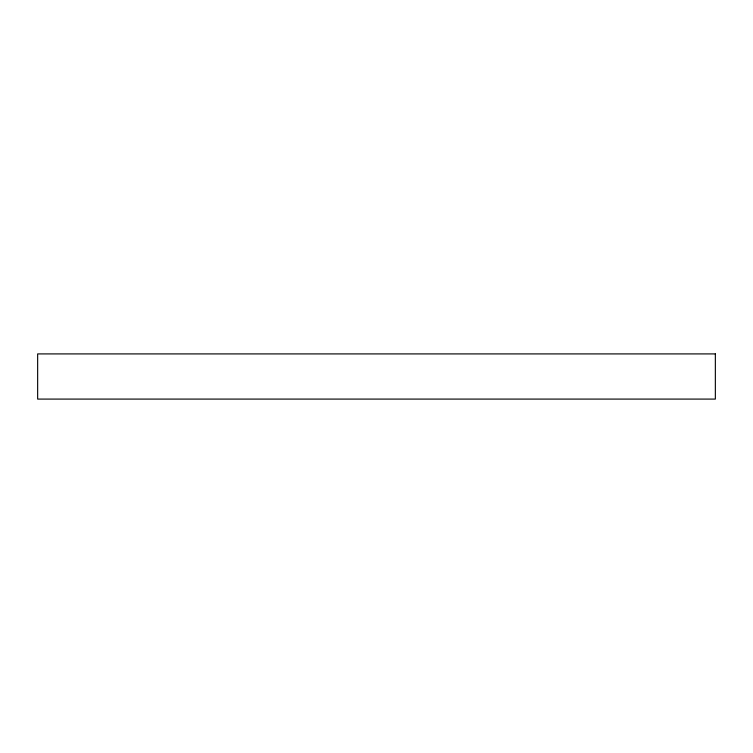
<?xml version="1.0" encoding="UTF-8"?>
<svg xmlns="http://www.w3.org/2000/svg" width="753" height="753" viewBox="0 0 753 753"><rect width="100%" height="100%" fill="white"/><g stroke="black" fill="none" stroke-linecap="round" stroke-linejoin="round"><path stroke-width="1.13" d="M715.35 353.91L37.65 353.91L37.65 399.09L715.35 399.09L715.35 353.91"/></g></svg>
